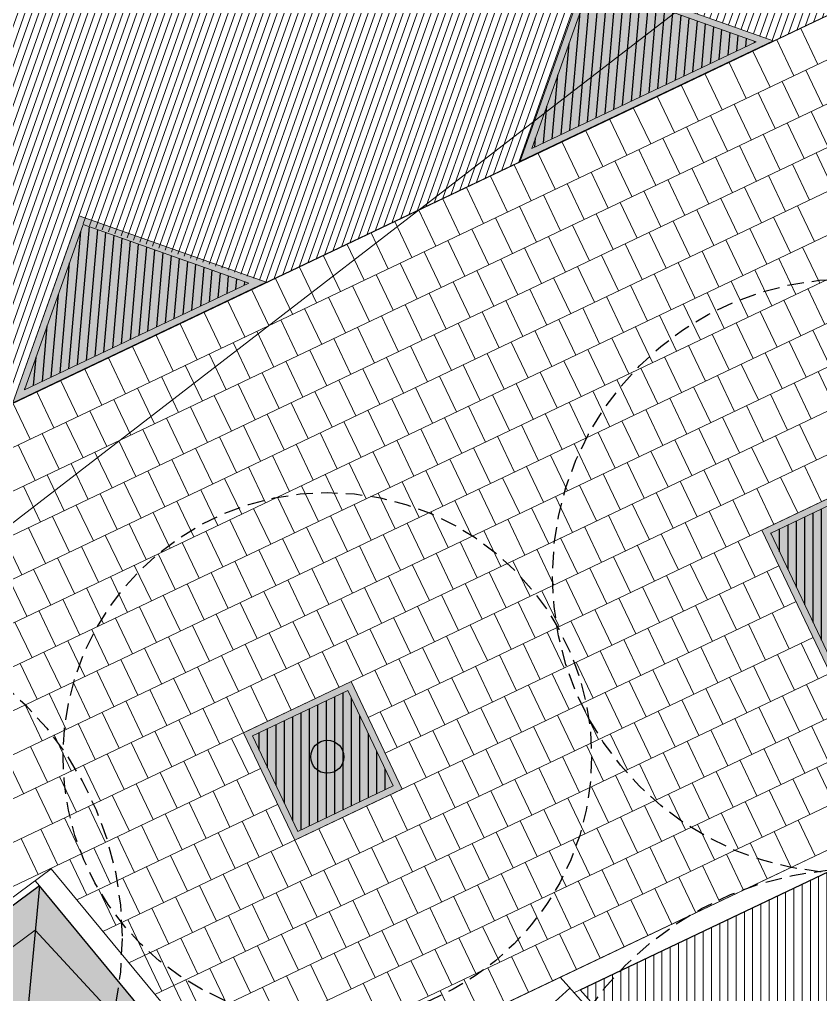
# Model space of a CAD drawing. Header units: metres. Extents: x 678805 to 1359287, y 2747329 to 5497370.
# Drawn here: x 679909.1 to 679921.22, y 2748798.88 to 2748813.63 of the extents above; entities that cross this region are included whole.
import ezdxf
from ezdxf.enums import TextEntityAlignment as Align

# ---------------------------------------------------------------- set-up
doc = ezdxf.new("R2010")
doc.units = ezdxf.units.M
doc.linetypes.add('XREF_MON_SFT_TREES$0$HIDDEN', pattern=[0.375, 0.25, -0.125])
for name, color, linetype in [('00_XREF_MON_HSC_PAVEMENT', 7, 'Continuous'), ('00_XREF_TWQ_SFT_TREES', 7, 'Continuous'), ('XREF_MON_GENERAL_LAYOUT$0$02-L-Edge Line Step -10cm', 6, 'Continuous'), ('XREF_MON_GENERAL_LAYOUT$0$02-L-Plan Change', 8, 'Continuous'), ('XREF_MON_HSC_PAVEMENT$0$03-TR-Tree Pit_Green', 74, 'Continuous'), ('XREF_MON_SFT_TREES$0$SL_TREE_CANOPY', 251, 'XREF_MON_SFT_TREES$0$HIDDEN'), ('XREF_MON_SFT_TREES$0$SL_TREE_TRUNK', 251, 'Continuous')]:
    doc.layers.add(name, color=color, linetype=linetype)
for name, color, linetype, true_color in [('02-L-Waterfeatures 01', 7, 'Continuous', 0x4da6ff), ('XREF_MON_HSC_PAVEMENT$0$03-TR-Pavement_00_Dry Swale', 7, 'Continuous', 0x6e5d3a), ('XREF_MON_HSC_PAVEMENT$0$03-TR-Tree Pit_White', 7, 'Continuous', 0xfcfcfc), ('XREF_MON_SFT_TREES$0$SL_TREE_ACACIA_NILOTICA', 7, 'Continuous', 0x264d00), ('XREF_MON_SFT_TREES$0$SL_TREE_ALBIZIA_LEBBECK', 7, 'Continuous', 0xa3a300), ('XREF_MON_SFT_TREES$0$SL_TREE_CERCIDIUM_FLORIDUM', 7, 'Continuous', 0xe0e000), ('XREF_MON_SFT_TREES$0$SL_TREE_ZIZIPHUS_SPINA', 7, 'Continuous', 0xc6d408)]:
    doc.layers.add(name, color=color, linetype=linetype, true_color=true_color)
for name, color, linetype, lineweight in [('XREF_MON_GENERAL_LAYOUT$0$02-L-Level Curves 0.25-0.75m', 33, 'Continuous', 5), ('XREF_MON_GENERAL_LAYOUT$0$02-L-Level Curves 1m', 37, 'Continuous', 5), ('XREF_MON_GENERAL_LAYOUT$0$02-L-Material Change', 251, 'Continuous', 5), ('XREF_MON_GENERAL_LAYOUT$0$04-BK-Tree Pit', 6, 'Continuous', 5), ('XREF_MON_HSC_PAVEMENT$0$02-L-B-Flat Bar', 251, 'Continuous', 5), ('XREF_MON_HSC_PAVEMENT$0$04-BK-Tree Pit', 6, 'Continuous', 5)]:
    doc.layers.add(name, color=color, linetype=linetype, lineweight=lineweight)
for name, color, linetype, lineweight, true_color in [('XREF_MON_HSC_PAVEMENT$0$02-L-Joints-Paviment_07_Precast Concrete Blocks 60X40', 7, 'Continuous', 5, 0x999999), ('XREF_MON_HSC_PAVEMENT$0$03-TR-Pavement_02_Sealed Gravel', 7, 'Continuous', 5, 0x38321e), ('XREF_MON_HSC_PAVEMENT$0$03-TR-Pavement_07_Precast Concrete Blocks 20X10', 7, 'Continuous', 5, 0x999999), ('XREF_MON_HSC_PAVEMENT$0$03-TR-Pavement_07_Precast Concrete Blocks 60X40', 7, 'Continuous', 5, 0x999999)]:
    doc.layers.add(name, color=color, linetype=linetype, lineweight=lineweight, true_color=true_color)
doc.layers.get('XREF_MON_SFT_TREES$0$SL_TREE_ACACIA_NILOTICA').off()
doc.layers.get('XREF_MON_SFT_TREES$0$SL_TREE_ALBIZIA_LEBBECK').off()
doc.layers.get('XREF_MON_SFT_TREES$0$SL_TREE_CERCIDIUM_FLORIDUM').off()
doc.layers.get('XREF_MON_SFT_TREES$0$SL_TREE_ZIZIPHUS_SPINA').off()
doc.styles.add('XREF_MON_GENERAL_LAYOUT$0$Standard', font='arial.ttf')

# ---------------------------------------------------------------- blocks, each defined once
blk = doc.blocks.new('XREF_MON_SFT_TREES$0$Ziziphus_spina_christi')
h = blk.add_hatch()
h.set_pattern_fill('ANSI31', color=256, scale=0.1)
edge = h.paths.add_edge_path()
edge.add_arc((0, 0), 5, 0, 360)
at = {"layer": 'XREF_MON_SFT_TREES$0$SL_TREE_TRUNK'}
h = blk.add_hatch(color=256, dxfattribs=at)
h.dxf.hatch_style = 1
edge = h.paths.add_edge_path()
edge.add_arc((0, 0), 0.25, 0, 360)
at = {"layer": 'XREF_MON_SFT_TREES$0$SL_TREE_CANOPY', "linetype": 'XREF_MON_SFT_TREES$0$HIDDEN'}
blk.add_circle((0, 0), 5, dxfattribs=at)
at = {"layer": 'XREF_MON_SFT_TREES$0$SL_TREE_TRUNK'}
blk.add_circle((0, 0), 0.25, dxfattribs=at)
blk = doc.blocks.new('XREF_MON_SFT_TREES$0$cercidium_floridum')
h = blk.add_hatch()
h.set_pattern_fill('ANSI31', color=256, scale=0.1)
edge = h.paths.add_edge_path()
edge.add_arc((0, 0), 4.5, -25.4481, 334.5519)
at = {"layer": 'XREF_MON_SFT_TREES$0$SL_TREE_TRUNK'}
h = blk.add_hatch(color=256, dxfattribs=at)
h.dxf.hatch_style = 1
edge = h.paths.add_edge_path()
edge.add_arc((0, 0), 0.25, 0, 360)
at = {"layer": 'XREF_MON_SFT_TREES$0$SL_TREE_CANOPY', "linetype": 'XREF_MON_SFT_TREES$0$HIDDEN'}
blk.add_circle((0, 0), 4.5, dxfattribs=at)
at = {"layer": 'XREF_MON_SFT_TREES$0$SL_TREE_TRUNK'}
blk.add_circle((0, 0), 0.25, dxfattribs=at)
blk = doc.blocks.new('XREF_MON_SFT_TREES$0$Acacia_nilotica')
h = blk.add_hatch()
h.set_pattern_fill('ANSI31', color=256, scale=0.1)
edge = h.paths.add_edge_path()
edge.add_arc((0, 0), 4, 0, 360)
at = {"layer": 'XREF_MON_SFT_TREES$0$SL_TREE_TRUNK'}
h = blk.add_hatch(color=256, dxfattribs=at)
h.dxf.hatch_style = 1
edge = h.paths.add_edge_path()
edge.add_arc((0, 0), 0.25, 0, 360)
at = {"layer": 'XREF_MON_SFT_TREES$0$SL_TREE_CANOPY', "linetype": 'XREF_MON_SFT_TREES$0$HIDDEN'}
blk.add_circle((0, 0), 4, dxfattribs=at)
at = {"layer": 'XREF_MON_SFT_TREES$0$SL_TREE_TRUNK'}
blk.add_circle((0, 0), 0.25, dxfattribs=at)
blk = doc.blocks.new('XREF_MON_SFT_TREES$0$Albizia_lebbeck')
h = blk.add_hatch()
h.set_pattern_fill('ANSI31', color=256, scale=0.1)
edge = h.paths.add_edge_path()
edge.add_arc((0, 0), 5, -25.4481, 334.5519)
at = {"layer": 'XREF_MON_SFT_TREES$0$SL_TREE_TRUNK'}
h = blk.add_hatch(color=256, dxfattribs=at)
h.dxf.hatch_style = 1
edge = h.paths.add_edge_path()
edge.add_arc((0, 0), 0.25, 0, 360)
at = {"layer": 'XREF_MON_SFT_TREES$0$SL_TREE_CANOPY', "linetype": 'XREF_MON_SFT_TREES$0$HIDDEN'}
blk.add_circle((0, 0), 5, dxfattribs=at)
at = {"layer": 'XREF_MON_SFT_TREES$0$SL_TREE_TRUNK'}
blk.add_circle((0, 0), 0.25, dxfattribs=at)
blk = doc.blocks.new('XREF_MON_SFT_TREES')
at = {"layer": 'XREF_MON_SFT_TREES$0$SL_TREE_ACACIA_NILOTICA', "rotation": 25.44812939262281}
blk.add_blockref('XREF_MON_SFT_TREES$0$Acacia_nilotica', (679913.756, 2748802.475), dxfattribs=at)
at = {"layer": 'XREF_MON_SFT_TREES$0$SL_TREE_ALBIZIA_LEBBECK', "rotation": 25.44812939262281}
blk.add_blockref('XREF_MON_SFT_TREES$0$Albizia_lebbeck', (679921.801, 2748795.782), dxfattribs=at)
at = {"layer": 'XREF_MON_SFT_TREES$0$SL_TREE_CERCIDIUM_FLORIDUM', "rotation": 25.44812939262281}
blk.add_blockref('XREF_MON_SFT_TREES$0$cercidium_floridum', (679921.663, 2748805.211), dxfattribs=at)
at = {"layer": 'XREF_MON_SFT_TREES$0$SL_TREE_ZIZIPHUS_SPINA', "rotation": 25.44812939262281}
blk.add_blockref('XREF_MON_SFT_TREES$0$Ziziphus_spina_christi', (679905.651, 2748799.726), dxfattribs=at)
blk = doc.blocks.new('XREF_MON_HSC_PAVEMENT$0$ALCORQUE RECTANGULAR')
at = {"layer": 'XREF_MON_HSC_PAVEMENT$0$03-TR-Tree Pit_Green', "ltscale": 0.3}
h = blk.add_hatch(dxfattribs=at)
h.set_pattern_fill('ANSI31', color=256, scale=0.04, angle=-45)
h.set_pattern_definition([(360, (-2068898.16958, 3428624.0145), (3e-17, 0.127), [])])
h.paths.add_polyline_path([(679903.391, 2748647.421), (679902.702, 2748648.869), (679904.689, 2748649.814), (679905.377, 2748648.367)])
at = {"layer": 'XREF_MON_HSC_PAVEMENT$0$03-TR-Tree Pit_White'}
h = blk.add_hatch(color=256, dxfattribs=at)
h.dxf.hatch_style = 1
h.paths.add_polyline_path([(679903.344, 2748647.288), (679902.569, 2748648.916), (679904.736, 2748649.947), (679905.511, 2748648.319)])
blk = doc.blocks.new('XREF_MON_HSC_PAVEMENT$0$Escocell Quadrat')
at = {"layer": 'XREF_MON_HSC_PAVEMENT$0$03-TR-Tree Pit_Green'}
h = blk.add_hatch(dxfattribs=at)
h.set_pattern_fill('ANSI31', color=256, scale=0.04, angle=19.5514)
h.set_pattern_definition([(64.551379247, (-1794786.01457, -2189831.7944), (-0.114677314033, 0.0545720958565), [])])
h.paths.add_polyline_path([(-1.159, 0.359), (-2.759, 0.359), (-2.759, -1.241), (-1.159, -1.241)])
at = {"layer": 'XREF_MON_HSC_PAVEMENT$0$03-TR-Tree Pit_White'}
h = blk.add_hatch(color=256, dxfattribs=at)
h.dxf.hatch_style = 1
h.paths.add_polyline_path([(-2.859, 0.459), (-1.059, 0.459), (-1.059, -1.341), (-2.859, -1.341)])
at = {"ltscale": 0.3}
blk.add_lwpolyline([(-2.759, -1.241), (-1.159, -1.241), (-1.159, 0.359), (-2.759, 0.359)], close=True, dxfattribs=at)
blk = doc.blocks.new('XREF_MON_HSC_PAVEMENT$0$Alcorque Parking 8m2')
at = {"layer": 'XREF_MON_HSC_PAVEMENT$0$03-TR-Tree Pit_Green', "ltscale": 0.3}
h = blk.add_hatch(dxfattribs=at)
h.set_pattern_fill('ANSI31', color=256, scale=0.04, angle=40)
h.set_pattern_definition([(85, (-679726.04474, -2748720.75428), (-0.1265167266577, 0.011068779329), [])])
h.paths.add_polyline_path([(-1.079, -0.384), (2.316, 1.231), (-0.189, 2.121)])
at = {"layer": 'XREF_MON_HSC_PAVEMENT$0$03-TR-Tree Pit_White'}
h = blk.add_hatch(color=256, dxfattribs=at)
h.dxf.hatch_style = 1
h.paths.add_polyline_path([(-1.254, -0.578), (2.577, 1.245), (-0.25, 2.249)])
blk = doc.blocks.new('XREF_MON_HSC_PAVEMENT')
at = {"layer": 'XREF_MON_HSC_PAVEMENT$0$03-TR-Pavement_00_Dry Swale', "ltscale": 0.3}
h = blk.add_hatch(dxfattribs=at)
h.set_pattern_fill('ANSI38', color=256, scale=0.0393, angle=315)
h.paths.add_polyline_path([(679857.23, 2748759.464), (679909.163, 2748798.008), (679909.744, 2748797.184), (679911.938, 2748797.45), (679909.399, 2748800.523), (679856.611, 2748761.342)])
at = {"layer": 'XREF_MON_HSC_PAVEMENT$0$03-TR-Pavement_02_Sealed Gravel', "linetype": 'Continuous'}
h = blk.add_hatch(dxfattribs=at)
h.set_pattern_fill('ANSI31', color=256, scale=0.0393, angle=45)
h.set_pattern_definition([(90, (652974.11672, 2717198.73223), (-0.1247775, 0), [])])
h.paths.add_polyline_path([(679942.353, 2748782.84), (679957.858, 2748787.975), (679962.616, 2748773.612), (679947.111, 2748768.477)], flags=16)
h.paths.add_polyline_path([(679947.422, 2748813.15), (679917.58, 2748798.949), (679953.093, 2748759.365), (679980.42, 2748776.369)])
at = {"layer": 'XREF_MON_HSC_PAVEMENT$0$03-TR-Pavement_07_Precast Concrete Blocks 20X10'}
h = blk.add_hatch(dxfattribs=at)
h.set_pattern_fill('ANSI31', color=256, scale=0.0315, angle=25.5)
h.set_pattern_definition([(70.5, (0, 0), (-0.094275932128, 0.033384858509), [])])
edge = h.paths.add_edge_path()
edge.add_line((679846.747, 2748785.254), (679848.542, 2748781.477))
edge.add_line((679848.542, 2748781.477), (679851.428, 2748780.438))
edge.add_line((679851.428, 2748780.438), (679855.273, 2748782.267))
edge.add_line((679855.273, 2748782.267), (679856.277, 2748785.094))
edge.add_line((679856.277, 2748785.094), (679859.104, 2748784.09))
edge.add_line((679859.104, 2748784.09), (679862.949, 2748785.92))
edge.add_line((679862.949, 2748785.92), (679863.953, 2748788.747))
edge.add_line((679863.953, 2748788.747), (679866.78, 2748787.743))
edge.add_line((679866.78, 2748787.743), (679870.625, 2748789.573))
edge.add_line((679870.625, 2748789.573), (679871.629, 2748792.4))
edge.add_line((679871.629, 2748792.4), (679874.456, 2748791.396))
edge.add_line((679874.456, 2748791.396), (679878.294, 2748793.222))
edge.add_line((679878.294, 2748793.222), (679879.304, 2748796.052))
edge.add_line((679879.304, 2748796.052), (679882.132, 2748795.049))
edge.add_line((679882.132, 2748795.049), (679885.976, 2748796.878))
edge.add_line((679885.976, 2748796.878), (679886.946, 2748799.611))
edge.add_line((679886.946, 2748799.611), (679886.98, 2748799.704))
edge.add_line((679886.98, 2748799.704), (679889.807, 2748798.7))
edge.add_line((679889.807, 2748798.7), (679893.651, 2748800.53))
edge.add_line((679893.651, 2748800.53), (679894.655, 2748803.357))
edge.add_line((679894.655, 2748803.357), (679897.482, 2748802.353))
edge.add_line((679897.482, 2748802.353), (679901.327, 2748804.183))
edge.add_line((679901.327, 2748804.183), (679902.33, 2748807.009))
edge.add_line((679902.33, 2748807.009), (679905.158, 2748806.006))
edge.add_line((679905.158, 2748806.006), (679909.001, 2748807.835))
edge.add_line((679909.001, 2748807.835), (679909.972, 2748810.567))
edge.add_line((679909.972, 2748810.567), (679912.832, 2748809.658))
edge.add_line((679912.832, 2748809.658), (679916.677, 2748811.487))
edge.add_line((679916.677, 2748811.487), (679917.681, 2748814.314))
edge.add_line((679917.681, 2748814.314), (679920.508, 2748813.31))
edge.add_line((679920.508, 2748813.31), (679924.352, 2748815.139))
edge.add_line((679924.352, 2748815.139), (679925.356, 2748817.966))
edge.add_line((679925.356, 2748817.966), (679928.18, 2748816.961))
edge.add_line((679928.18, 2748816.961), (679932.025, 2748818.791))
edge.add_line((679932.025, 2748818.791), (679933.03, 2748821.618))
edge.add_line((679933.03, 2748821.618), (679935.857, 2748820.614))
edge.add_line((679935.857, 2748820.614), (679939.701, 2748822.444))
edge.add_line((679939.701, 2748822.444), (679940.705, 2748825.27))
edge.add_line((679940.705, 2748825.27), (679943.555, 2748824.267))
edge.add_line((679943.555, 2748824.267), (679947.475, 2748826.144))
edge.add_line((679947.475, 2748826.144), (679948.507, 2748829.047))
edge.add_line((679948.507, 2748829.047), (679946.708, 2748832.826))
edge.add_line((679946.708, 2748832.826), (679846.744, 2748785.257))
at = {"layer": 'XREF_MON_HSC_PAVEMENT$0$02-L-B-Flat Bar'}
for points in [[(679851.427, 2748780.438), (679947.475, 2748826.144)], [(679917.279, 2748799.138), (679912.724, 2748796.971)]]:
    blk.add_lwpolyline(points, dxfattribs=at)
at = {"layer": 'XREF_MON_HSC_PAVEMENT$0$02-L-Joints-Paviment_07_Precast Concrete Blocks 60X40'}
for p, q in [((679910.995, 2748799.47), (679911.253, 2748798.928)), ((679911.433, 2748799.014), (679911.691, 2748798.473))]:
    blk.add_line(p, q, dxfattribs=at)
for points in [[(679920.92, 2748813.496), (679921.177, 2748812.954)], [(679920.558, 2748813.324), (679920.816, 2748812.782)], [(679920.197, 2748813.152), (679920.455, 2748812.61)], [(679919.836, 2748812.98), (679920.094, 2748812.438)], [(679919.475, 2748812.808), (679919.733, 2748812.266)], [(679920.998, 2748812.868), (679921.256, 2748812.327)], [(679919.114, 2748812.636), (679919.372, 2748812.094)], [(679920.637, 2748812.697), (679920.895, 2748812.155)], [(679918.753, 2748812.464), (679919.01, 2748811.923)], [(679920.276, 2748812.525), (679920.533, 2748811.983)], [(679919.914, 2748812.353), (679920.172, 2748811.811)], [(679918.391, 2748812.292), (679918.649, 2748811.751)], [(679919.553, 2748812.181), (679919.811, 2748811.639)], [(679921.076, 2748812.241), (679921.333, 2748811.699)], [(679918.03, 2748812.121), (679918.288, 2748811.579)], [(679919.192, 2748812.009), (679919.45, 2748811.467)], [(679920.714, 2748812.069), (679920.972, 2748811.527)], [(679917.669, 2748811.949), (679917.927, 2748811.407)], [(679920.353, 2748811.897), (679920.611, 2748811.355)], [(679917.308, 2748811.777), (679917.566, 2748811.235)], [(679918.831, 2748811.837), (679919.089, 2748811.295)], [(679919.992, 2748811.725), (679920.25, 2748811.183)], [(679916.947, 2748811.605), (679917.204, 2748811.063)], [(679918.47, 2748811.665), (679918.728, 2748811.123)], [(679921.154, 2748811.614), (679921.412, 2748811.072)], [(679916.585, 2748811.433), (679916.843, 2748810.891)], [(679918.108, 2748811.493), (679918.366, 2748810.952)], [(679919.631, 2748811.553), (679919.889, 2748811.012)], [(679920.793, 2748811.442), (679921.051, 2748810.9)], [(679917.747, 2748811.322), (679918.005, 2748810.78)], [(679919.27, 2748811.381), (679919.527, 2748810.84)], [(679920.432, 2748811.27), (679920.689, 2748810.728)], [(679916.224, 2748811.261), (679916.482, 2748810.719)], [(679917.386, 2748811.15), (679917.644, 2748810.608)], [(679918.908, 2748811.21), (679919.166, 2748810.668)], [(679915.863, 2748811.089), (679916.121, 2748810.548)], [(679917.025, 2748810.978), (679917.283, 2748810.436)], [(679918.547, 2748811.038), (679918.805, 2748810.496)], [(679920.07, 2748811.098), (679920.328, 2748810.556)], [(679915.502, 2748810.917), (679915.76, 2748810.376)], [(679918.186, 2748810.866), (679918.444, 2748810.324)], [(679919.709, 2748810.926), (679919.967, 2748810.384)], [(679915.141, 2748810.746), (679915.398, 2748810.204)], [(679916.664, 2748810.806), (679916.922, 2748810.264)], [(679917.825, 2748810.694), (679918.083, 2748810.152)], [(679919.348, 2748810.754), (679919.606, 2748810.213)], [(679920.87, 2748810.814), (679921.128, 2748810.272)], [(679914.779, 2748810.574), (679915.037, 2748810.032)], [(679916.303, 2748810.634), (679916.56, 2748810.092)], [(679918.987, 2748810.582), (679919.245, 2748810.041)], [(679920.509, 2748810.642), (679920.767, 2748810.101)], [(679914.418, 2748810.402), (679914.676, 2748809.86)], [(679915.941, 2748810.462), (679916.199, 2748809.92)], [(679917.464, 2748810.522), (679917.721, 2748809.98)], [(679918.626, 2748810.411), (679918.883, 2748809.869)], [(679920.148, 2748810.47), (679920.406, 2748809.929)], [(679914.057, 2748810.23), (679914.315, 2748809.688)], [(679915.58, 2748810.29), (679915.838, 2748809.748)], [(679917.102, 2748810.35), (679917.36, 2748809.808)], [(679918.264, 2748810.239), (679918.522, 2748809.697)], [(679919.787, 2748810.299), (679920.045, 2748809.757)], [(679915.219, 2748810.118), (679915.477, 2748809.577)], [(679916.741, 2748810.178), (679916.999, 2748809.637)], [(679919.426, 2748810.127), (679919.683, 2748809.585)], [(679920.949, 2748810.187), (679921.207, 2748809.645)], [(679913.696, 2748810.058), (679913.954, 2748809.516)], [(679914.858, 2748809.947), (679915.116, 2748809.405)], [(679916.38, 2748810.006), (679916.638, 2748809.465)], [(679917.903, 2748810.067), (679918.161, 2748809.525)], [(679919.064, 2748809.955), (679919.322, 2748809.413)], [(679920.588, 2748810.015), (679920.845, 2748809.473)], [(679913.335, 2748809.886), (679913.592, 2748809.344)], [(679916.019, 2748809.835), (679916.277, 2748809.293)], [(679917.542, 2748809.895), (679917.8, 2748809.353)], [(679920.226, 2748809.843), (679920.484, 2748809.302)], [(679912.973, 2748809.714), (679913.231, 2748809.173)], [(679914.497, 2748809.775), (679914.754, 2748809.233)], [(679915.658, 2748809.663), (679915.916, 2748809.121)], [(679917.181, 2748809.723), (679917.439, 2748809.181)], [(679918.703, 2748809.783), (679918.961, 2748809.241)], [(679919.865, 2748809.671), (679920.123, 2748809.13)], [(679912.612, 2748809.542), (679912.87, 2748809.001)], [(679914.135, 2748809.603), (679914.393, 2748809.061)], [(679916.82, 2748809.551), (679917.077, 2748809.009)], [(679918.342, 2748809.611), (679918.6, 2748809.069)], [(679919.504, 2748809.5), (679919.762, 2748808.958)], [(679921.026, 2748809.56), (679921.284, 2748809.018)], [(679912.251, 2748809.371), (679912.509, 2748808.829)], [(679913.774, 2748809.431), (679914.032, 2748808.889)], [(679915.297, 2748809.491), (679915.554, 2748808.949)], [(679916.458, 2748809.379), (679916.716, 2748808.837)], [(679917.981, 2748809.439), (679918.239, 2748808.897)], [(679920.665, 2748809.388), (679920.923, 2748808.846)], [(679911.89, 2748809.199), (679912.148, 2748808.657)], [(679913.413, 2748809.259), (679913.671, 2748808.717)], [(679914.935, 2748809.319), (679915.193, 2748808.777)], [(679916.097, 2748809.207), (679916.355, 2748808.666)], [(679917.62, 2748809.267), (679917.877, 2748808.726)], [(679919.143, 2748809.328), (679919.401, 2748808.786)], [(679920.304, 2748809.216), (679920.562, 2748808.674)], [(679913.052, 2748809.087), (679913.31, 2748808.545)], [(679914.574, 2748809.147), (679914.832, 2748808.605)], [(679917.258, 2748809.095), (679917.516, 2748808.554)], [(679918.782, 2748809.156), (679919.039, 2748808.614)], [(679911.529, 2748809.027), (679911.787, 2748808.485)], [(679912.691, 2748808.915), (679912.948, 2748808.373)], [(679914.213, 2748808.975), (679914.471, 2748808.433)], [(679915.736, 2748809.036), (679915.994, 2748808.494)], [(679916.897, 2748808.924), (679917.155, 2748808.382)], [(679918.42, 2748808.984), (679918.678, 2748808.442)], [(679919.943, 2748809.044), (679920.201, 2748808.502)], [(679921.105, 2748808.932), (679921.362, 2748808.391)], [(679911.168, 2748808.855), (679911.425, 2748808.313)], [(679913.852, 2748808.803), (679914.11, 2748808.262)], [(679915.375, 2748808.864), (679915.633, 2748808.322)], [(679918.059, 2748808.812), (679918.317, 2748808.27)], [(679919.582, 2748808.872), (679919.839, 2748808.33)], [(679920.743, 2748808.76), (679921.001, 2748808.219)], [(679910.806, 2748808.683), (679911.064, 2748808.141)], [(679912.329, 2748808.743), (679912.587, 2748808.202)], [(679913.491, 2748808.631), (679913.748, 2748808.09)], [(679915.014, 2748808.692), (679915.272, 2748808.15)], [(679916.536, 2748808.752), (679916.794, 2748808.21)], [(679917.698, 2748808.64), (679917.956, 2748808.098)], [(679919.22, 2748808.7), (679919.478, 2748808.158)], [(679910.445, 2748808.511), (679910.703, 2748807.969)], [(679911.968, 2748808.571), (679912.226, 2748808.03)], [(679913.129, 2748808.46), (679913.387, 2748807.918)], [(679914.653, 2748808.52), (679914.91, 2748807.978)], [(679916.175, 2748808.58), (679916.433, 2748808.038)], [(679917.337, 2748808.468), (679917.595, 2748807.927)], [(679918.859, 2748808.528), (679919.117, 2748807.986)], [(679920.382, 2748808.589), (679920.64, 2748808.047)], [(679910.084, 2748808.339), (679910.342, 2748807.797)], [(679911.607, 2748808.4), (679911.865, 2748807.858)], [(679914.291, 2748808.348), (679914.549, 2748807.806)], [(679915.814, 2748808.408), (679916.071, 2748807.866)], [(679918.498, 2748808.356), (679918.756, 2748807.815)], [(679920.021, 2748808.417), (679920.279, 2748807.875)], [(679909.723, 2748808.167), (679909.981, 2748807.626)], [(679911.246, 2748808.228), (679911.504, 2748807.686)], [(679912.768, 2748808.288), (679913.026, 2748807.746)], [(679913.93, 2748808.176), (679914.188, 2748807.634)], [(679915.452, 2748808.236), (679915.71, 2748807.694)], [(679916.976, 2748808.296), (679917.233, 2748807.755)], [(679918.137, 2748808.184), (679918.395, 2748807.643)], [(679919.66, 2748808.245), (679919.918, 2748807.703)], [(679921.182, 2748808.305), (679921.44, 2748807.763)], [(679910.885, 2748808.056), (679911.143, 2748807.514)], [(679912.407, 2748808.116), (679912.665, 2748807.574)], [(679915.091, 2748808.064), (679915.349, 2748807.522)], [(679916.614, 2748808.125), (679916.872, 2748807.583)], [(679919.299, 2748808.073), (679919.557, 2748807.531)], [(679920.821, 2748808.133), (679921.079, 2748807.591)], [(679909.362, 2748807.996), (679909.619, 2748807.454)], [(679910.524, 2748807.884), (679910.781, 2748807.342)], [(679912.046, 2748807.944), (679912.304, 2748807.402)], [(679913.569, 2748808.004), (679913.827, 2748807.462)], [(679914.73, 2748807.892), (679914.988, 2748807.351)], [(679916.253, 2748807.953), (679916.511, 2748807.411)], [(679917.776, 2748808.013), (679918.033, 2748807.471)], [(679918.938, 2748807.901), (679919.195, 2748807.359)], [(679920.46, 2748807.961), (679920.718, 2748807.419)], [(679909, 2748807.824), (679909.258, 2748807.282)], [(679911.685, 2748807.772), (679911.942, 2748807.23)], [(679913.208, 2748807.832), (679913.466, 2748807.291)], [(679914.369, 2748807.72), (679914.627, 2748807.179)], [(679915.892, 2748807.781), (679916.15, 2748807.239)], [(679917.414, 2748807.841), (679917.672, 2748807.299)], [(679918.576, 2748807.729), (679918.834, 2748807.187)], [(679920.099, 2748807.789), (679920.356, 2748807.247)], [(679910.162, 2748807.712), (679910.42, 2748807.17)], [(679911.323, 2748807.6), (679911.581, 2748807.058)], [(679912.847, 2748807.661), (679913.104, 2748807.119)], [(679915.531, 2748807.609), (679915.789, 2748807.067)], [(679917.053, 2748807.669), (679917.311, 2748807.127)], [(679919.737, 2748807.617), (679919.995, 2748807.075)], [(679909.801, 2748807.54), (679910.059, 2748806.998)], [(679910.962, 2748807.428), (679911.22, 2748806.887)], [(679912.485, 2748807.489), (679912.743, 2748806.947)], [(679914.008, 2748807.549), (679914.266, 2748807.007)], [(679915.17, 2748807.437), (679915.427, 2748806.895)], [(679916.692, 2748807.497), (679916.95, 2748806.955)], [(679918.215, 2748807.557), (679918.473, 2748807.016)], [(679919.376, 2748807.445), (679919.634, 2748806.904)], [(679920.899, 2748807.506), (679921.157, 2748806.964)], [(679909.44, 2748807.368), (679909.698, 2748806.827)], [(679912.124, 2748807.317), (679912.382, 2748806.775)], [(679913.647, 2748807.377), (679913.904, 2748806.835)], [(679916.331, 2748807.325), (679916.589, 2748806.783)], [(679917.854, 2748807.385), (679918.112, 2748806.844)], [(679920.538, 2748807.334), (679920.796, 2748806.792)], [(679909.079, 2748807.196), (679909.337, 2748806.655)], [(679910.601, 2748807.256), (679910.859, 2748806.715)], [(679911.763, 2748807.145), (679912.021, 2748806.603)], [(679913.285, 2748807.205), (679913.543, 2748806.663)], [(679914.808, 2748807.265), (679915.066, 2748806.723)], [(679915.97, 2748807.153), (679916.227, 2748806.611)], [(679917.493, 2748807.214), (679917.751, 2748806.672)], [(679919.015, 2748807.274), (679919.273, 2748806.732)], [(679920.177, 2748807.162), (679920.435, 2748806.62)], [(679910.24, 2748807.085), (679910.498, 2748806.543)], [(679912.924, 2748807.033), (679913.182, 2748806.491)], [(679914.447, 2748807.093), (679914.705, 2748806.551)], [(679917.132, 2748807.042), (679917.389, 2748806.5)], [(679918.654, 2748807.102), (679918.912, 2748806.56)], [(679919.816, 2748806.99), (679920.074, 2748806.448)], [(679909.879, 2748806.913), (679910.137, 2748806.371)], [(679911.402, 2748806.973), (679911.66, 2748806.431)], [(679912.563, 2748806.861), (679912.821, 2748806.319)], [(679914.086, 2748806.921), (679914.344, 2748806.38)], [(679915.608, 2748806.981), (679915.866, 2748806.44)], [(679916.77, 2748806.87), (679917.028, 2748806.328)], [(679918.293, 2748806.93), (679918.551, 2748806.388)], [(679920.977, 2748806.878), (679921.235, 2748806.336)], [(679909.518, 2748806.741), (679909.775, 2748806.199)], [(679911.041, 2748806.801), (679911.298, 2748806.259)], [(679912.202, 2748806.689), (679912.46, 2748806.147)], [(679913.725, 2748806.75), (679913.983, 2748806.208)], [(679915.247, 2748806.809), (679915.505, 2748806.268)], [(679916.409, 2748806.698), (679916.667, 2748806.156)], [(679917.931, 2748806.758), (679918.189, 2748806.216)], [(679919.455, 2748806.818), (679919.712, 2748806.276)], [(679920.616, 2748806.706), (679920.874, 2748806.165)], [(679909.156, 2748806.569), (679909.414, 2748806.027)], [(679910.679, 2748806.629), (679910.937, 2748806.087)], [(679913.364, 2748806.578), (679913.622, 2748806.036)], [(679914.886, 2748806.638), (679915.144, 2748806.096)], [(679917.57, 2748806.586), (679917.828, 2748806.044)], [(679919.093, 2748806.646), (679919.351, 2748806.105)], [(679910.318, 2748806.457), (679910.576, 2748805.916)], [(679911.841, 2748806.517), (679912.098, 2748805.976)], [(679913.003, 2748806.406), (679913.26, 2748805.864)], [(679914.525, 2748806.466), (679914.783, 2748805.924)], [(679916.048, 2748806.526), (679916.306, 2748805.984)], [(679917.209, 2748806.414), (679917.467, 2748805.872)], [(679918.732, 2748806.474), (679918.99, 2748805.933)], [(679920.255, 2748806.534), (679920.512, 2748805.993)], [(679909.957, 2748806.285), (679910.215, 2748805.744)], [(679911.479, 2748806.345), (679911.737, 2748805.804)], [(679914.164, 2748806.294), (679914.421, 2748805.752)], [(679915.687, 2748806.354), (679915.945, 2748805.812)], [(679918.371, 2748806.303), (679918.629, 2748805.761)], [(679919.893, 2748806.363), (679920.151, 2748805.821)], [(679909.596, 2748806.114), (679909.854, 2748805.572)], [(679911.118, 2748806.174), (679911.376, 2748805.632)], [(679912.641, 2748806.234), (679912.899, 2748805.692)], [(679913.802, 2748806.122), (679914.06, 2748805.58)], [(679915.326, 2748806.182), (679915.583, 2748805.641)], [(679916.848, 2748806.242), (679917.106, 2748805.7)], [(679918.01, 2748806.131), (679918.268, 2748805.589)], [(679919.532, 2748806.191), (679919.79, 2748805.649)], [(679910.757, 2748806.002), (679911.015, 2748805.46)], [(679912.28, 2748806.062), (679912.538, 2748805.52)], [(679913.441, 2748805.95), (679913.699, 2748805.408)], [(679914.964, 2748806.01), (679915.222, 2748805.469)], [(679916.487, 2748806.07), (679916.745, 2748805.529)], [(679917.649, 2748805.959), (679917.906, 2748805.417)], [(679919.171, 2748806.019), (679919.429, 2748805.477)], [(679909.235, 2748805.942), (679909.493, 2748805.4)], [(679910.396, 2748805.83), (679910.654, 2748805.288)], [(679911.919, 2748805.89), (679912.177, 2748805.348)], [(679914.603, 2748805.839), (679914.861, 2748805.297)], [(679916.126, 2748805.898), (679916.383, 2748805.357)], [(679918.81, 2748805.847), (679919.068, 2748805.305)], [(679908.874, 2748805.77), (679909.131, 2748805.228)], [(679910.035, 2748805.658), (679910.292, 2748805.116)], [(679911.558, 2748805.718), (679911.816, 2748805.176)], [(679913.08, 2748805.778), (679913.338, 2748805.236)], [(679914.242, 2748805.667), (679914.5, 2748805.125)], [(679915.764, 2748805.727), (679916.022, 2748805.185)], [(679917.287, 2748805.787), (679917.545, 2748805.245)], [(679918.449, 2748805.675), (679918.706, 2748805.133)], [(679919.972, 2748805.735), (679920.23, 2748805.194)], [(679911.197, 2748805.546), (679911.454, 2748805.005)], [(679912.719, 2748805.606), (679912.977, 2748805.065)], [(679915.403, 2748805.555), (679915.661, 2748805.013)], [(679916.926, 2748805.615), (679917.184, 2748805.073)], [(679919.611, 2748805.563), (679919.868, 2748805.022)], [(679909.673, 2748805.486), (679909.931, 2748804.944)], [(679910.835, 2748805.375), (679911.093, 2748804.833)], [(679912.358, 2748805.434), (679912.616, 2748804.893)], [(679913.881, 2748805.495), (679914.139, 2748804.953)], [(679915.042, 2748805.383), (679915.3, 2748804.841)], [(679916.565, 2748805.443), (679916.823, 2748804.901)], [(679918.087, 2748805.503), (679918.345, 2748804.961)], [(679919.249, 2748805.392), (679919.507, 2748804.85)], [(679909.312, 2748805.314), (679909.57, 2748804.772)], [(679911.997, 2748805.263), (679912.254, 2748804.721)], [(679913.52, 2748805.323), (679913.777, 2748804.781)], [(679916.204, 2748805.271), (679916.462, 2748804.73)], [(679917.726, 2748805.331), (679917.984, 2748804.789)], [(679918.888, 2748805.22), (679919.146, 2748804.678)], [(679920.411, 2748805.28), (679920.669, 2748804.738)], [(679908.951, 2748805.142), (679909.209, 2748804.601)], [(679910.474, 2748805.203), (679910.732, 2748804.661)], [(679911.635, 2748805.091), (679911.893, 2748804.549)], [(679913.158, 2748805.151), (679913.416, 2748804.609)], [(679914.681, 2748805.211), (679914.939, 2748804.669)], [(679915.843, 2748805.099), (679916.101, 2748804.558)], [(679917.365, 2748805.159), (679917.623, 2748804.618)], [(679920.05, 2748805.108), (679920.308, 2748804.566)], [(679910.113, 2748805.031), (679910.371, 2748804.489)], [(679911.274, 2748804.919), (679911.532, 2748804.377)], [(679912.797, 2748804.979), (679913.055, 2748804.437)], [(679914.32, 2748805.039), (679914.577, 2748804.497)], [(679915.482, 2748804.928), (679915.739, 2748804.386)], [(679917.004, 2748804.988), (679917.262, 2748804.446)], [(679918.527, 2748805.048), (679918.785, 2748804.506)], [(679919.689, 2748804.936), (679919.946, 2748804.394)], [(679909.752, 2748804.859), (679910.01, 2748804.317)], [(679912.436, 2748804.807), (679912.694, 2748804.265)], [(679913.958, 2748804.867), (679914.216, 2748804.325)], [(679916.643, 2748804.816), (679916.9, 2748804.274)], [(679918.166, 2748804.876), (679918.424, 2748804.334)], [(679909.391, 2748804.687), (679909.648, 2748804.145)], [(679910.913, 2748804.747), (679911.171, 2748804.205)], [(679912.075, 2748804.635), (679912.333, 2748804.094)], [(679913.597, 2748804.695), (679913.855, 2748804.154)], [(679915.12, 2748804.756), (679915.378, 2748804.214)], [(679916.281, 2748804.644), (679916.539, 2748804.102)], [(679917.805, 2748804.704), (679918.062, 2748804.162)], [(679919.327, 2748804.764), (679919.585, 2748804.222)], [(679920.489, 2748804.653), (679920.747, 2748804.111)], [(679909.029, 2748804.515), (679909.287, 2748803.973)], [(679910.552, 2748804.575), (679910.81, 2748804.033)], [(679913.236, 2748804.523), (679913.494, 2748803.982)], [(679914.759, 2748804.584), (679915.017, 2748804.042)], [(679917.443, 2748804.532), (679917.701, 2748803.99)], [(679918.966, 2748804.592), (679919.224, 2748804.051)], [(679920.128, 2748804.481), (679920.386, 2748803.939)], [(679910.191, 2748804.403), (679910.448, 2748803.861)], [(679911.714, 2748804.464), (679911.972, 2748803.922)], [(679912.875, 2748804.352), (679913.133, 2748803.81)], [(679914.398, 2748804.412), (679914.656, 2748803.87)], [(679915.92, 2748804.472), (679916.178, 2748803.93)], [(679917.082, 2748804.36), (679917.34, 2748803.819)], [(679918.605, 2748804.421), (679918.863, 2748803.879)], [(679909.829, 2748804.231), (679910.087, 2748803.69)], [(679911.353, 2748804.292), (679911.61, 2748803.75)], [(679912.514, 2748804.18), (679912.771, 2748803.638)], [(679914.037, 2748804.24), (679914.295, 2748803.698)], [(679915.559, 2748804.3), (679915.817, 2748803.758)], [(679916.721, 2748804.188), (679916.979, 2748803.647)], [(679918.244, 2748804.249), (679918.502, 2748803.707)], [(679919.767, 2748804.309), (679920.025, 2748803.767)], [(679920.928, 2748804.197), (679921.185, 2748803.655)], [(679909.468, 2748804.059), (679909.726, 2748803.518)], [(679910.991, 2748804.12), (679911.249, 2748803.578)], [(679913.676, 2748804.068), (679913.933, 2748803.526)], [(679915.198, 2748804.128), (679915.456, 2748803.586)], [(679917.883, 2748804.077), (679918.14, 2748803.535)], [(679919.406, 2748804.137), (679919.664, 2748803.595)], [(679909.107, 2748803.888), (679909.365, 2748803.346)], [(679910.63, 2748803.948), (679910.888, 2748803.406)], [(679912.152, 2748804.008), (679912.41, 2748803.466)], [(679913.314, 2748803.896), (679913.572, 2748803.355)], [(679914.837, 2748803.956), (679915.095, 2748803.414)], [(679916.36, 2748804.017), (679916.618, 2748803.475)], [(679917.521, 2748803.905), (679917.779, 2748803.363)], [(679919.045, 2748803.965), (679919.302, 2748803.423)], [(679920.566, 2748804.025), (679920.824, 2748803.483)], [(679910.269, 2748803.776), (679910.527, 2748803.234)], [(679911.791, 2748803.836), (679912.049, 2748803.294)], [(679914.476, 2748803.784), (679914.733, 2748803.243)], [(679915.999, 2748803.845), (679916.256, 2748803.303)], [(679918.683, 2748803.793), (679918.941, 2748803.252)], [(679920.205, 2748803.853), (679920.463, 2748803.311)], [(679909.908, 2748803.604), (679910.166, 2748803.062)], [(679911.43, 2748803.664), (679911.688, 2748803.122)], [(679912.953, 2748803.724), (679913.211, 2748803.183)], [(679915.637, 2748803.673), (679915.895, 2748803.131)], [(679917.16, 2748803.733), (679917.418, 2748803.191)], [(679918.322, 2748803.621), (679918.58, 2748803.08)], [(679919.844, 2748803.681), (679920.102, 2748803.139)], [(679911.069, 2748803.492), (679911.327, 2748802.95)], [(679912.592, 2748803.553), (679912.85, 2748803.011)], [(679915.276, 2748803.501), (679915.534, 2748802.959)], [(679916.799, 2748803.561), (679917.057, 2748803.019)], [(679917.961, 2748803.45), (679918.219, 2748802.908)], [(679919.483, 2748803.509), (679919.741, 2748802.968)], [(679921.006, 2748803.57), (679921.264, 2748803.028)], [(679909.547, 2748803.432), (679909.804, 2748802.89)], [(679910.708, 2748803.32), (679910.966, 2748802.779)], [(679912.231, 2748803.381), (679912.489, 2748802.839)], [(679914.915, 2748803.329), (679915.173, 2748802.787)], [(679916.438, 2748803.389), (679916.696, 2748802.847)], [(679919.122, 2748803.337), (679919.379, 2748802.796)], [(679920.645, 2748803.398), (679920.903, 2748802.856)], [(679909.185, 2748803.26), (679909.443, 2748802.719)], [(679910.347, 2748803.148), (679910.604, 2748802.607)], [(679911.87, 2748803.209), (679912.127, 2748802.667)], [(679914.554, 2748803.157), (679914.812, 2748802.615)], [(679916.077, 2748803.217), (679916.334, 2748802.676)], [(679917.6, 2748803.278), (679917.858, 2748802.736)], [(679918.76, 2748803.166), (679919.018, 2748802.624)], [(679920.284, 2748803.226), (679920.541, 2748802.684)], [(679911.508, 2748803.037), (679911.766, 2748802.495)], [(679915.715, 2748803.045), (679915.973, 2748802.504)], [(679917.239, 2748803.106), (679917.496, 2748802.564)], [(679919.922, 2748803.054), (679920.18, 2748802.512)], [(679909.985, 2748802.977), (679910.243, 2748802.435)], [(679911.147, 2748802.865), (679911.405, 2748802.323)], [(679915.354, 2748802.874), (679915.612, 2748802.332)], [(679916.877, 2748802.934), (679917.135, 2748802.392)], [(679918.399, 2748802.994), (679918.657, 2748802.452)], [(679919.561, 2748802.882), (679919.819, 2748802.34)], [(679921.084, 2748802.942), (679921.342, 2748802.401)], [(679909.624, 2748802.805), (679909.882, 2748802.263)], [(679912.308, 2748802.753), (679912.566, 2748802.211)], [(679916.516, 2748802.762), (679916.774, 2748802.22)], [(679918.038, 2748802.822), (679918.296, 2748802.28)], [(679919.2, 2748802.71), (679919.458, 2748802.169)], [(679920.723, 2748802.77), (679920.981, 2748802.229)], [(679909.263, 2748802.633), (679909.521, 2748802.091)], [(679910.786, 2748802.693), (679911.044, 2748802.151)], [(679911.947, 2748802.581), (679912.205, 2748802.039)], [(679914.993, 2748802.702), (679915.251, 2748802.16)], [(679916.155, 2748802.59), (679916.413, 2748802.048)], [(679917.677, 2748802.65), (679917.935, 2748802.108)], [(679920.362, 2748802.599), (679920.619, 2748802.057)], [(679908.902, 2748802.461), (679909.16, 2748801.919)], [(679910.425, 2748802.521), (679910.683, 2748801.979)], [(679911.586, 2748802.409), (679911.844, 2748801.868)], [(679915.794, 2748802.418), (679916.052, 2748801.877)], [(679917.316, 2748802.478), (679917.574, 2748801.936)], [(679918.839, 2748802.538), (679919.097, 2748801.997)], [(679920, 2748802.427), (679920.258, 2748801.885)], [(679910.064, 2748802.349), (679910.322, 2748801.808)], [(679916.955, 2748802.306), (679917.212, 2748801.764)], [(679918.478, 2748802.367), (679918.735, 2748801.825)], [(679921.162, 2748802.315), (679921.42, 2748801.773)], [(679909.703, 2748802.178), (679909.96, 2748801.636)], [(679911.225, 2748802.237), (679911.483, 2748801.696)], [(679912.387, 2748802.126), (679912.645, 2748801.584)], [(679915.433, 2748802.246), (679915.69, 2748801.705)], [(679916.593, 2748802.134), (679916.851, 2748801.593)], [(679918.116, 2748802.195), (679918.374, 2748801.653)], [(679919.639, 2748802.255), (679919.897, 2748801.713)], [(679920.801, 2748802.143), (679921.059, 2748801.601)], [(679909.341, 2748802.006), (679909.599, 2748801.464)], [(679910.864, 2748802.066), (679911.121, 2748801.524)], [(679915.071, 2748802.075), (679915.329, 2748801.533)], [(679917.755, 2748802.023), (679918.013, 2748801.481)], [(679919.278, 2748802.083), (679919.536, 2748801.541)], [(679920.44, 2748801.971), (679920.698, 2748801.43)], [(679910.502, 2748801.894), (679910.76, 2748801.352)], [(679912.026, 2748801.954), (679912.283, 2748801.412)], [(679914.71, 2748801.903), (679914.968, 2748801.361)], [(679916.232, 2748801.962), (679916.49, 2748801.421)], [(679917.394, 2748801.851), (679917.652, 2748801.309)], [(679918.917, 2748801.911), (679919.175, 2748801.369)], [(679910.141, 2748801.722), (679910.399, 2748801.18)], [(679911.664, 2748801.782), (679911.922, 2748801.24)], [(679914.349, 2748801.731), (679914.607, 2748801.189)], [(679915.871, 2748801.791), (679916.129, 2748801.249)], [(679917.033, 2748801.679), (679917.291, 2748801.137)], [(679918.556, 2748801.739), (679918.813, 2748801.197)], [(679920.079, 2748801.799), (679920.337, 2748801.258)], [(679909.78, 2748801.55), (679910.038, 2748801.008)], [(679911.303, 2748801.61), (679911.561, 2748801.069)], [(679912.826, 2748801.67), (679913.084, 2748801.129)], [(679913.988, 2748801.559), (679914.246, 2748801.017)], [(679915.51, 2748801.619), (679915.768, 2748801.077)], [(679918.194, 2748801.567), (679918.452, 2748801.025)], [(679919.718, 2748801.628), (679919.975, 2748801.086)], [(679909.419, 2748801.378), (679909.677, 2748800.836)], [(679910.942, 2748801.438), (679911.2, 2748800.897)], [(679912.465, 2748801.499), (679912.723, 2748800.957)], [(679913.627, 2748801.387), (679913.885, 2748800.845)], [(679915.149, 2748801.447), (679915.406, 2748800.905)], [(679916.672, 2748801.507), (679916.93, 2748800.965)], [(679917.833, 2748801.395), (679918.091, 2748800.854)], [(679919.356, 2748801.456), (679919.614, 2748800.914)], [(679920.879, 2748801.516), (679921.137, 2748800.974)], [(679909.122, 2748801.237), (679909.38, 2748800.695)], [(679910.581, 2748801.267), (679910.839, 2748800.725)], [(679912.104, 2748801.327), (679912.361, 2748800.785)], [(679914.787, 2748801.275), (679915.045, 2748800.733)], [(679916.311, 2748801.335), (679916.568, 2748800.793)], [(679918.995, 2748801.284), (679919.253, 2748800.742)], [(679920.518, 2748801.344), (679920.775, 2748800.802)], [(679910.22, 2748801.095), (679910.477, 2748800.553)], [(679911.742, 2748801.155), (679912, 2748800.613)], [(679913.266, 2748801.215), (679913.523, 2748800.673)], [(679914.426, 2748801.103), (679914.684, 2748800.561)], [(679915.949, 2748801.163), (679916.207, 2748800.622)], [(679917.472, 2748801.224), (679917.73, 2748800.682)], [(679918.634, 2748801.112), (679918.892, 2748800.57)], [(679920.156, 2748801.172), (679920.414, 2748800.63)], [(679911.381, 2748800.983), (679911.639, 2748800.441)], [(679912.904, 2748801.043), (679913.162, 2748800.502)], [(679915.588, 2748800.992), (679915.846, 2748800.45)], [(679917.111, 2748801.052), (679917.369, 2748800.51)], [(679918.273, 2748800.94), (679918.531, 2748800.398)], [(679919.795, 2748801), (679920.053, 2748800.458)], [(679909.858, 2748800.923), (679910.116, 2748800.381)], [(679911.02, 2748800.811), (679911.278, 2748800.269)], [(679912.543, 2748800.871), (679912.801, 2748800.33)], [(679914.065, 2748800.931), (679914.323, 2748800.389)], [(679915.227, 2748800.82), (679915.485, 2748800.278)], [(679916.75, 2748800.88), (679917.008, 2748800.338)], [(679919.434, 2748800.828), (679919.692, 2748800.286)], [(679910.659, 2748800.639), (679910.917, 2748800.097)], [(679912.182, 2748800.7), (679912.44, 2748800.158)], [(679913.704, 2748800.759), (679913.962, 2748800.218)], [(679914.866, 2748800.648), (679915.124, 2748800.106)], [(679916.389, 2748800.708), (679916.646, 2748800.166)], [(679917.912, 2748800.768), (679918.169, 2748800.226)], [(679919.073, 2748800.656), (679919.331, 2748800.115)], [(679911.821, 2748800.528), (679912.079, 2748799.986)], [(679913.343, 2748800.587), (679913.6, 2748800.046)], [(679916.027, 2748800.536), (679916.285, 2748799.994)], [(679917.55, 2748800.596), (679917.808, 2748800.055)], [(679910.298, 2748800.467), (679910.555, 2748799.926)], [(679911.46, 2748800.356), (679911.717, 2748799.814)], [(679912.981, 2748800.416), (679913.239, 2748799.874)], [(679914.505, 2748800.476), (679914.762, 2748799.934)], [(679915.666, 2748800.364), (679915.924, 2748799.822)], [(679917.189, 2748800.424), (679917.447, 2748799.883)], [(679918.712, 2748800.484), (679918.969, 2748799.943)], [(679912.62, 2748800.244), (679912.878, 2748799.702)], [(679914.143, 2748800.304), (679914.401, 2748799.762)], [(679916.828, 2748800.253), (679917.086, 2748799.711)], [(679918.35, 2748800.313), (679918.608, 2748799.771)], [(679911.098, 2748800.184), (679911.356, 2748799.642)], [(679912.259, 2748800.072), (679912.517, 2748799.53)], [(679913.782, 2748800.132), (679914.04, 2748799.59)], [(679915.305, 2748800.192), (679915.563, 2748799.65)], [(679916.467, 2748800.081), (679916.725, 2748799.539)], [(679917.989, 2748800.141), (679918.247, 2748799.599)], [(679910.737, 2748800.012), (679910.995, 2748799.47)], [(679913.421, 2748799.96), (679913.679, 2748799.418)], [(679914.944, 2748800.02), (679915.202, 2748799.479)], [(679916.106, 2748799.909), (679916.364, 2748799.367)], [(679917.628, 2748799.969), (679917.886, 2748799.427)], [(679911.898, 2748799.9), (679912.156, 2748799.358)], [(679913.06, 2748799.788), (679913.318, 2748799.247)], [(679914.583, 2748799.848), (679914.84, 2748799.307)], [(679917.267, 2748799.797), (679917.525, 2748799.255)], [(679911.537, 2748799.728), (679911.795, 2748799.186)], [(679912.699, 2748799.616), (679912.956, 2748799.075)], [(679914.221, 2748799.677), (679914.479, 2748799.135)], [(679915.745, 2748799.737), (679916.002, 2748799.195)], [(679916.906, 2748799.625), (679917.163, 2748799.083)], [(679911.175, 2748799.556), (679911.433, 2748799.014)], [(679913.86, 2748799.505), (679914.118, 2748798.963)], [(679915.383, 2748799.565), (679915.641, 2748799.023)], [(679912.337, 2748799.445), (679912.595, 2748798.903)], [(679913.499, 2748799.333), (679913.757, 2748798.791)], [(679915.022, 2748799.393), (679915.28, 2748798.851)], [(679916.544, 2748799.453), (679916.802, 2748798.911)], [(679911.976, 2748799.273), (679912.234, 2748798.731)], [(679914.661, 2748799.221), (679914.919, 2748798.68)], [(679916.183, 2748799.281), (679916.441, 2748798.739)], [(679911.615, 2748799.101), (679911.873, 2748798.559)], [(679913.138, 2748799.161), (679913.396, 2748798.619)], [(679914.3, 2748799.049), (679914.558, 2748798.508)], [(679915.822, 2748799.109), (679916.08, 2748798.568)], [(679912.777, 2748798.989), (679913.034, 2748798.447)], [(679915.461, 2748798.938), (679915.719, 2748798.396)], [(679917.428, 2748798.972), (679916.981, 2748798.572)]]:
    blk.add_lwpolyline(points, dxfattribs=at)
at = {"layer": 'XREF_MON_HSC_PAVEMENT$0$03-TR-Pavement_07_Precast Concrete Blocks 60X40'}
for p, q in [((679602.439, 2748661.942), (679961.734, 2748832.918)), ((679602.698, 2748661.401), (679961.992, 2748832.376)), ((679602.956, 2748660.859), (679962.25, 2748831.835)), ((679603.215, 2748660.318), (679962.509, 2748831.293)), ((679603.474, 2748659.776), (679962.768, 2748830.752)), ((679603.732, 2748659.235), (679963.026, 2748830.21)), ((679733.636, 2748720.387), (679963.285, 2748829.669)), ((679733.894, 2748719.845), (679963.543, 2748829.127)), ((679723.497, 2748714.233), (679963.802, 2748828.586)), ((679906.517, 2748800.661), (679964.06, 2748828.045)), ((679906.774, 2748800.12), (679964.319, 2748827.503)), ((679914.372, 2748803.071), (679964.578, 2748826.962)), ((679911.147, 2748798.878), (679965.612, 2748824.796)), ((679911.541, 2748798.401), (679965.87, 2748824.255)), ((679911.935, 2748797.924), (679966.129, 2748823.713)), ((679912.33, 2748797.447), (679966.387, 2748823.172)), ((679912.724, 2748796.971), (679966.646, 2748822.63)), ((679914.63, 2748802.529), (679920.591, 2748805.365)), ((679910.359, 2748799.832), (679920.849, 2748804.824)), ((679910.753, 2748799.355), (679921.106, 2748804.282)), ((679884.097, 2748788.664), (679912.746, 2748802.297)), ((679909.964, 2748800.309), (679913.004, 2748801.755))]:
    blk.add_line(p, q, dxfattribs=at)
at = {"layer": 'XREF_MON_HSC_PAVEMENT$0$04-BK-Tree Pit'}
for p in [(679917.928, 2748812.065), (679910.252, 2748808.412)]:
    blk.add_blockref('XREF_MON_HSC_PAVEMENT$0$Alcorque Parking 8m2', p, dxfattribs=at)
for name, p, rotation in [('XREF_MON_HSC_PAVEMENT$0$ALCORQUE RECTANGULAR', (3428570.28, 2068901.171), 90), ('XREF_MON_HSC_PAVEMENT$0$Escocell Quadrat', (679915.268, 2748803.653), 25.44862075299672)]:
    blk.add_blockref(name, p, dxfattribs=dict(at, rotation=rotation))
blk = doc.blocks.new('XREF_MON_GENERAL_LAYOUT$0$ALCORQUE RECTANGULAR')
blk.add_lwpolyline([(679903.391, 2748647.421), (679902.702, 2748648.868), (679904.689, 2748649.814), (679905.378, 2748648.366)], close=True)
at = {"layer": 'XREF_MON_GENERAL_LAYOUT$0$02-L-Material Change'}
blk.add_lwpolyline([(679903.344, 2748647.288), (679902.569, 2748648.916), (679904.736, 2748649.947), (679905.511, 2748648.319)], close=True, dxfattribs=at)
blk = doc.blocks.new('XREF_MON_GENERAL_LAYOUT$0$Escocell Quadrat')
at = {"ltscale": 0.3}
blk.add_lwpolyline([(-2.759, -1.241), (-1.159, -1.241), (-1.159, 0.359), (-2.759, 0.359)], close=True, dxfattribs=at)
at = {"layer": 'XREF_MON_GENERAL_LAYOUT$0$02-L-Material Change', "ltscale": 0.3}
blk.add_lwpolyline([(-2.859, -1.341), (-1.059, -1.341), (-1.059, 0.459), (-2.859, 0.459)], close=True, dxfattribs=at)
blk = doc.blocks.new('XREF_MON_GENERAL_LAYOUT$0$Alcorque Parking 8m2')
blk.add_lwpolyline([(2.316, 1.231), (-0.189, 2.121), (-1.079, -0.384)], close=True)
at = {"layer": 'XREF_MON_GENERAL_LAYOUT$0$02-L-Material Change'}
blk.add_lwpolyline([(2.577, 1.245), (-0.25, 2.249), (-1.254, -0.578)], close=True, dxfattribs=at)
blk = doc.blocks.new('XREF_MON_GENERAL_LAYOUT')
at = {"layer": 'XREF_MON_GENERAL_LAYOUT$0$02-L-Edge Line Step -10cm'}
for p, q in [((679917.58, 2748798.949), (679947.422, 2748813.15)), ((679953.093, 2748759.365), (679917.58, 2748798.949))]:
    blk.add_line(p, q, dxfattribs=at)
at = {"layer": 'XREF_MON_GENERAL_LAYOUT$0$02-L-Edge Line Step -10cm', "ltscale": 0.3}
for points in [[(679909.398, 2748800.523), (679856.611, 2748761.342)], [(679911.938, 2748797.45), (679909.399, 2748800.523)]]:
    blk.add_lwpolyline(points, dxfattribs=at)
at = {"layer": 'XREF_MON_GENERAL_LAYOUT$0$02-L-Level Curves 0.25-0.75m', "ltscale": 0.3}
blk.add_lwpolyline([(679856.776, 2748760.841), (679909.336, 2748799.853), (679911.594, 2748797.406), (679857.857, 2748757.56), (679856.776, 2748760.841)], dxfattribs=at)
at = {"layer": 'XREF_MON_GENERAL_LAYOUT$0$02-L-Level Curves 1m', "ltscale": 0.3}
blk.add_lwpolyline([(679939.075, 2748829.194), (679744.851, 2748679.546), (679744.522, 2748671.488), (679748.745, 2748667.739), (679752.271, 2748657.062), (679759.213, 2748645.902), (679756.556, 2748644.084), (679763.632, 2748622.664), (679762.683, 2748622.351), (679756.744, 2748640.328), (679748.476, 2748632.968), (679749.839, 2748630.778), (679744.803, 2748627.333)], dxfattribs=at)
at = {"layer": 'XREF_MON_GENERAL_LAYOUT$0$02-L-Material Change', "ltscale": 0.3}
blk.add_line((679917.279, 2748799.138), (679947.307, 2748813.428), dxfattribs=at)
for points in [[(679851.446, 2748780.447), (679947.475, 2748826.144)], [(679909.576, 2748800.779), (679856.324, 2748761.253), (679857.676, 2748757.151)], [(679931.043, 2748774.81), (679909.576, 2748800.779)], [(679909.399, 2748800.523), (679909.335, 2748800.6)], [(679953.212, 2748759.084), (679917.279, 2748799.138)], [(679917.488, 2748798.905), (679917.58, 2748798.949)]]:
    blk.add_lwpolyline(points, dxfattribs=at)
at = {"layer": 'XREF_MON_GENERAL_LAYOUT$0$02-L-Plan Change', "ltscale": 0.075}
blk.add_lwpolyline([(679909.399, 2748800.523), (679909.163, 2748798.008), (679909.744, 2748797.184), (679911.939, 2748797.45)], dxfattribs=at)
at = {"layer": 'XREF_MON_GENERAL_LAYOUT$0$02-L-Plan Change'}
blk.add_lwpolyline([(679911.938, 2748797.45), (679909.399, 2748800.523)], dxfattribs=at)
at = {"layer": 'XREF_MON_GENERAL_LAYOUT$0$04-BK-Tree Pit'}
for p in [(679917.928, 2748812.065), (679910.252, 2748808.412)]:
    blk.add_blockref('XREF_MON_GENERAL_LAYOUT$0$Alcorque Parking 8m2', p, dxfattribs=at)
for name, p, rotation in [('XREF_MON_GENERAL_LAYOUT$0$ALCORQUE RECTANGULAR', (3428570.28, 2068901.171), 90), ('XREF_MON_GENERAL_LAYOUT$0$Escocell Quadrat', (679915.268, 2748803.653), 25.44862075299672)]:
    blk.add_blockref(name, p, dxfattribs=dict(at, rotation=rotation))
at = {"style": 'XREF_MON_GENERAL_LAYOUT$0$Standard'}
for tag, rotation, p in [('604,00', 330.2643, (679905.77, 2748776.558)), ('603,00', 330.2643, (679901.861, 2748753.477)), ('600,00', 133.826, (679944.597, 2748745.153)), ('602,00', 330.2643, (679883.319, 2748738.727)), ('601,00', 117.8906, (679920.972, 2748732.87)), ('601,00', 330.2643, (679864.777, 2748723.976)), ('600,00', 40.8833, (679777.405, 2748705.444, 1.17)), ('602,00', 330.2643, (679941.275, 2748705.483)), ('601,00', 40.8833, (679701.798, 2748703.889, 1.17)), ('598,00', 62.091, (679810.267, 2748702.619)), ('600,00', 330.2643, (679877.781, 2748691.131)), ('600,00', 19.5511, (679920.444, 2748685.496)), ('601,00', 330.2643, (679934.813, 2748683.804)), ('599,00', 330.2643, (679854.567, 2748679.061)), ('600,00', 88.3928, (679743.913, 2748675.572)), ('599,00', 20.6086, (679924.26, 2748675.216)), ('601,00', 88.3928, (679728.035, 2748671.318, -2)), ('602,00', 88.3928, (679711.826, 2748665.966, -1)), ('603,00', 88.3928, (679695.615, 2748660.611)), ('599,00', 40.8833, (679788.807, 2748655.829, 1.17)), ('601,00', 40.8833, (679627.612, 2748644.603, 1.17)), ('603,00', 41.7058, (679702.499, 2748628.484, 1.17)), ('600,00', 40.8833, (679645.925, 2748597.926, 1.17)), ('599,00', 34.2277, (679673.574, 2748555.136, 5.34))]:
    blk.add_attdef(tag, text='', height=1, rotation=rotation, dxfattribs=at).set_placement(p, align=Align.MIDDLE)
at = {"ltscale": 0.3, "style": 'XREF_MON_GENERAL_LAYOUT$0$Standard'}
for tag, rotation, p in [('603,50', 330.2643, (679911.501, 2748760.57)), ('602,50', 330.2643, (679892.865, 2748745.846)), ('600,50', 133.826, (679933.048, 2748738.729)), ('601,50', 330.2643, (679873.581, 2748731.671)), ('601,50', 101.2857, (679909.522, 2748726.945)), ('602,50', 330.2643, (679948.625, 2748713.86)), ('600,50', 39.606, (679743.243, 2748706.971)), ('600,50', 330.2643, (679880.266, 2748702.726)), ('600,50', 17.3537, (679917.615, 2748690.554)), ('599,50', 330.2643, (679867.197, 2748684.716)), ('599,50', 18.8944, (679921.71, 2748680.578)), ('599,50', 39.606, (679778.991, 2748677.241)), ('600,50', 88.3928, (679735.925, 2748673.586)), ('601,50', 88.3928, (679719.906, 2748668.581)), ('602,50', 88.3928, (679703.474, 2748663.452)), ('598,50', 330.2643, (679861.765, 2748662.397)), ('601,50', 39.606, (679610.513, 2748662.061)), ('600,00', 41.7058, (679752.308, 2748637.685)), ('601,00', 41.7058, (679736.044, 2748634.538)), ('599,00', 35.0835, (679763.043, 2748634.415, 1.17)), ('602,00', 41.7058, (679720.174, 2748633.096, 1.17)), ('600,00', 35.0835, (679747.063, 2748629.903, 1.17)), ('601,00', 35.0835, (679731.246, 2748625.239, 1.17)), ('600,50', 39.606, (679636.92, 2748621.339)), ('602,00', 35.0835, (679715.4, 2748620.639, 1.17)), ('599,50', 28.7604, (679659.482, 2748574.323))]:
    blk.add_attdef(tag, text='', height=1, rotation=rotation, dxfattribs=at).set_placement(p, align=Align.MIDDLE)

msp = doc.modelspace()

# ---------------------------------------------------------------- block references
at = {"layer": '00_XREF_MON_HSC_PAVEMENT'}
msp.add_blockref('XREF_MON_HSC_PAVEMENT', (0, 0), dxfattribs=at)
at = {"layer": '00_XREF_TWQ_SFT_TREES'}
msp.add_blockref('XREF_MON_SFT_TREES', (0, 0), dxfattribs=at)
at = {"layer": '02-L-Waterfeatures 01', "color": 18, "true_color": 0x000000}
msp.add_blockref('XREF_MON_GENERAL_LAYOUT', (0, 0), dxfattribs=at)

doc.saveas('drawing.dxf')
